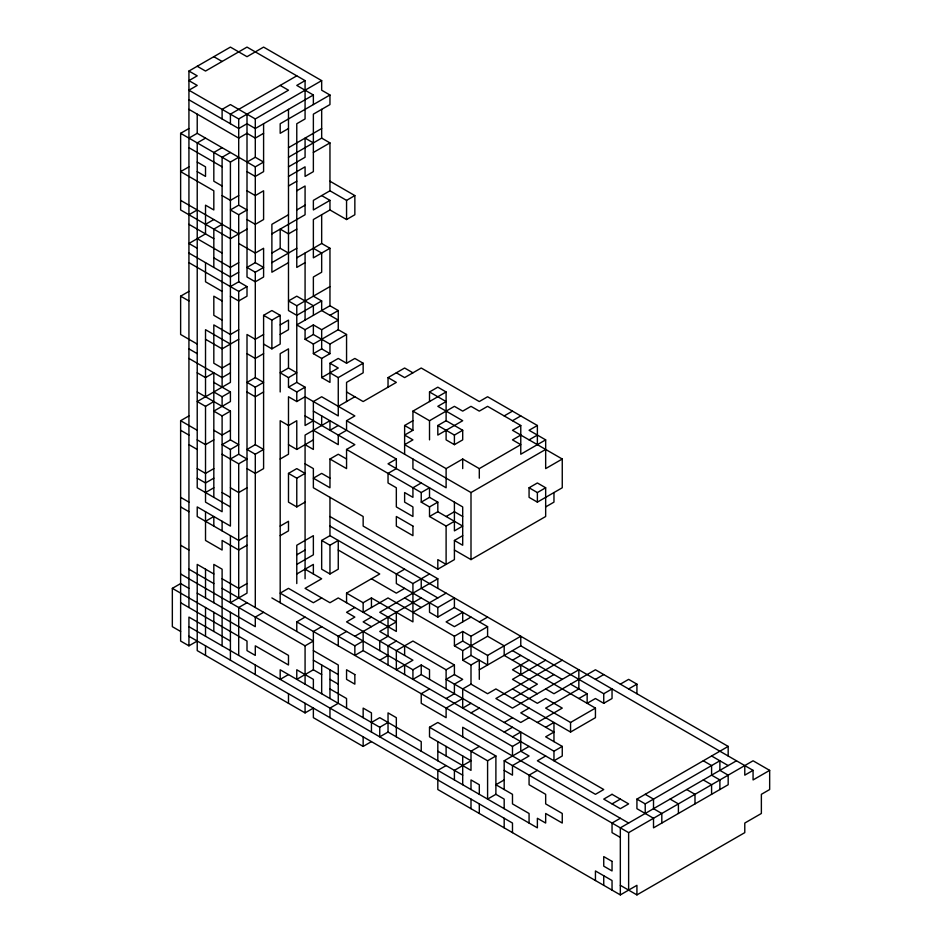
<?xml version="1.0" encoding="UTF-8"?>
<svg xmlns="http://www.w3.org/2000/svg" width="942" height="942" viewBox="0 0 942 942"><rect width="100%" height="100%" fill="white"/><g stroke="black" fill="none" stroke-linecap="round" stroke-linejoin="round"><path stroke-width="1.41" d="M188.93 607.508L188.93 71.05L230.413 47.1L247.004 56.685L263.595 47.1L321.669 80.623L321.669 90.208L329.959 95.001L329.959 104.574L313.368 114.159L313.368 171.632L305.078 176.425L305.078 166.84L288.488 176.425M247.004 229.118L230.413 238.691L180.629 209.96L180.629 133.317L188.93 128.524M188.93 138.109L197.219 133.317L255.294 166.84L263.595 162.059L255.294 157.267L247.004 162.059M296.777 75.843L230.413 114.159L230.413 123.732M205.521 138.109L197.219 142.901L197.219 487.768L230.413 506.926M188.93 71.05L197.219 75.843L188.93 80.623L197.219 85.416L188.93 90.208L238.703 118.951L288.488 90.208L280.186 85.416M305.078 262.641L296.777 267.434L296.777 123.732L305.078 118.951L305.078 80.623L296.777 85.416L313.368 95.001L313.368 104.574M222.112 118.951L222.112 109.366L230.413 104.574L255.294 118.951L321.669 80.623M188.93 166.852L180.629 171.632L213.822 190.79L213.822 209.96L205.521 205.168L205.521 233.899L188.93 243.483L197.219 248.276M222.112 147.682L213.822 152.474L213.822 181.217L222.112 186.01M313.368 95.001L255.294 128.524L247.004 123.732L238.703 128.524L188.93 99.793M230.413 152.474L222.112 157.267L222.112 387.174M263.595 133.317L255.294 138.109L247.004 133.317L238.703 138.109L188.93 109.366M329.959 95.001L280.186 123.732L280.186 133.317L288.488 128.524M180.629 133.317L230.413 162.059L238.703 157.267M288.488 147.682L321.669 128.524M188.93 214.741L197.219 209.96M288.488 157.267L321.669 138.109L329.959 142.901L329.959 190.79L346.562 200.375L354.851 195.583L354.851 214.741L346.562 219.533L329.959 209.96L313.368 219.533L313.368 257.849L329.959 248.276L329.959 305.75L338.26 310.542L338.26 329.7L313.368 344.065L305.078 339.285L305.078 329.7L313.368 324.908L321.669 329.7L338.26 320.115L321.669 310.542L321.669 300.957L313.368 296.177L313.368 277.007L321.669 272.226L321.669 253.068L313.368 248.276M238.703 195.583L230.413 200.375L222.112 195.583M288.488 166.84L305.078 157.267L305.078 138.109L313.368 142.901M313.368 152.474L329.959 142.901M205.521 224.326L213.822 219.533M238.703 205.168L230.413 209.948L238.703 214.741L247.004 209.948L238.703 205.168L238.703 118.951M222.112 224.326L213.822 229.118L213.822 267.434M288.488 186.01L296.777 181.217M296.777 190.79L305.078 186.01L305.078 214.741L271.885 233.899M288.488 214.741L271.885 224.326L271.885 272.226L288.488 262.641M296.777 209.96L305.078 205.168M329.959 190.79L313.368 200.375L313.368 209.96L329.959 200.375L329.959 209.96M197.219 344.065L180.629 334.492L180.629 296.177L188.93 291.384M238.703 262.641L230.413 267.434L213.822 257.849M296.777 229.118L288.488 233.899L280.186 229.118L280.186 248.276L271.885 253.068M238.703 272.226L230.413 277.007L188.93 253.068M255.294 262.641L247.004 267.434L255.294 272.226L263.595 267.434L255.294 262.641L255.294 166.84M230.413 286.592L238.703 281.799L247.004 286.592L247.004 296.177L238.703 300.957L230.413 296.177M271.885 262.641L296.777 248.276M188.93 262.641L238.703 291.384L247.004 286.592M296.777 257.849L321.669 243.483L329.959 248.276M238.703 329.7L230.413 334.492L213.822 324.908L213.822 363.235L222.112 368.016L230.413 363.235M247.004 468.61L255.294 473.39L263.595 468.61L263.595 315.334L271.885 310.542L280.186 315.334L280.186 344.065L271.885 348.858L263.595 344.065M238.703 339.285L222.112 348.858L205.521 339.285M263.595 315.334L271.885 320.115L280.186 315.334M313.368 315.334L313.368 305.75L296.777 296.177L288.488 300.957L296.777 305.75L329.959 286.592M263.595 334.492L255.294 339.285L247.004 334.492L247.004 593.142L230.413 602.727L230.413 535.668M280.186 324.908L288.488 320.115L288.488 329.7L280.186 334.492M321.669 300.957L296.777 315.334L288.488 310.542L288.488 109.366M329.959 305.75L296.777 324.908L305.078 329.7M230.413 372.808L222.112 377.601L188.93 358.443M263.595 353.65L255.294 358.443L247.004 353.65M329.959 315.334L338.26 310.542M305.078 339.285L313.368 334.492L329.959 344.065L346.562 334.492L346.562 363.235L354.851 358.443L363.153 363.235L363.153 372.808L346.562 382.393L346.562 401.551M197.219 641.043L188.93 645.835L180.629 641.043L180.629 420.709L188.93 415.917M230.413 162.059L230.413 382.393L197.219 401.551L205.521 406.343L213.822 401.551M213.822 391.966L222.112 396.759L230.413 391.966L230.413 401.551L213.822 411.124L222.112 415.917L230.413 411.124L230.413 439.867L238.703 444.659L230.413 449.452L222.112 444.659L230.413 439.867M255.294 377.601L247.004 382.393L255.294 387.174L263.595 382.393L255.294 377.601L255.294 272.226M288.488 368.016L280.186 372.808L288.488 377.601L296.777 372.808L288.488 368.016L288.488 348.858L280.186 353.65L280.186 391.966M313.368 344.065L313.368 353.65L321.669 348.858L329.959 353.65L329.959 344.065M263.595 391.966L255.294 396.759L247.004 391.966M313.368 353.65L321.669 358.443L329.959 353.65M288.488 377.601L288.488 387.174L296.777 382.393L305.078 387.174L305.078 425.501L313.368 420.709M321.669 358.443L321.669 377.601L329.959 382.393L329.959 363.235L338.26 358.443L346.562 363.235M213.822 439.867L205.521 444.659L197.219 439.867M230.413 430.282L222.112 435.074L213.822 430.282M288.488 387.174L296.777 391.966L305.078 387.174M321.669 377.601L338.26 368.016L329.959 363.235M280.186 459.025L288.488 454.232L288.488 396.759L296.777 401.551L305.078 396.759L338.26 415.917L338.26 377.601L363.153 363.235M213.822 468.61L205.521 473.402L197.219 468.61M230.413 459.025L238.703 454.232L247.004 459.025L238.703 463.817L222.112 454.232M255.294 444.659L247.004 449.452L255.294 454.232L263.595 449.452L255.294 444.659L255.294 387.174M213.822 478.183L205.521 482.975L197.219 478.183M338.26 406.343L354.851 396.759M388.033 387.174L388.033 377.601L404.624 368.016L412.926 372.808M205.521 492.56L213.822 487.768M288.488 444.659L296.777 449.452L313.368 439.867M338.26 425.501L329.959 430.282L329.959 420.709L305.078 435.074L305.078 578.777M313.368 430.282L338.26 444.659L338.26 435.074L346.562 430.282L346.562 420.709L354.851 415.917L321.669 396.759L313.368 401.551L313.368 449.452L305.078 444.659M247.004 487.768L238.703 492.56L230.413 487.768M205.521 521.291L213.822 516.51L213.822 526.083M288.488 473.402L296.777 468.61L305.078 473.402L296.777 478.183L288.488 473.402L288.488 502.133L296.777 506.926L305.078 502.133M429.517 391.966L437.818 387.174L446.108 391.966L446.108 420.709L437.818 425.501L437.818 435.074L462.699 420.709L437.818 406.332L446.108 401.551L429.517 391.966L429.517 401.551M329.959 478.183L321.669 473.39L313.368 478.183L329.959 487.768L329.959 459.025L338.26 454.232L346.562 459.025M329.959 459.025L346.562 468.61L346.562 449.44L354.851 444.659L305.078 415.917M520.773 435.074L512.483 439.867L520.773 444.659L479.301 468.61L462.699 459.025L446.108 468.61L404.624 444.659L412.926 439.867L404.624 435.074L412.926 430.282L412.926 411.124L446.108 391.966M404.624 454.232L404.624 425.501L412.926 420.709M412.926 411.124L429.517 420.709L454.409 406.343L462.699 411.124L471 406.343L479.301 411.124L487.591 406.343L520.773 425.501L520.773 454.232L545.665 439.867L545.665 468.61L562.256 459.025L562.256 487.768L537.376 502.133L529.074 497.341L529.074 487.768L537.376 482.975L545.665 487.768L545.665 516.499L471 559.607L454.409 550.034M247.004 535.668L238.703 540.449L197.219 516.51L197.219 506.926L230.413 526.083L230.413 449.452M180.629 631.458L172.339 626.677L172.339 588.35L180.629 583.569L188.93 588.35M247.004 545.241L238.703 550.034L222.112 540.449L222.112 550.034L205.521 540.449L205.521 511.718M280.186 526.083L288.488 521.291L288.488 530.876L280.186 535.668M421.227 482.975L412.926 487.768L412.926 497.341L404.624 492.548L404.624 502.133L412.926 506.926L412.926 516.499L396.335 506.926L396.335 487.768L388.033 482.975L388.033 473.39L396.335 468.61L396.335 459.025L388.033 463.817L462.699 506.926L462.699 545.241L454.409 540.449L462.699 535.668M437.818 425.501L454.409 435.074L462.699 430.282L462.699 439.867L454.409 444.659L446.108 439.867L446.108 430.282M504.182 415.917L512.483 411.124M512.483 420.709L520.773 415.917M247.004 583.557L238.703 588.35L222.112 578.777M296.777 554.826L305.078 550.034M321.669 540.449L329.959 545.241L338.26 540.449L338.26 569.192L329.959 573.984L321.669 569.192L321.669 540.449L329.959 535.668L412.926 583.557L429.517 573.984M520.773 425.501L512.483 430.282L562.256 459.025M296.777 564.399L313.368 554.826L313.368 535.668L296.777 545.241L296.777 583.557M346.562 449.44L421.227 492.548L429.517 487.768L429.517 497.341L437.818 502.133L437.818 511.718L462.699 526.083L454.409 530.876L454.409 502.133M537.376 444.659L537.376 425.501L529.074 430.282L545.665 439.867M247.004 602.727L238.703 607.508L238.703 655.408M296.777 573.984L313.368 564.399L313.368 573.984M421.227 492.548L421.227 502.133L429.517 497.341M529.074 439.867L537.376 435.074M421.227 502.133L429.517 506.926L437.818 502.133M263.595 612.3L255.294 617.092L255.294 626.666L197.219 593.142M429.517 506.926L429.517 516.499L437.818 511.718M346.562 420.709L471 492.548L545.665 449.44M446.108 516.499L454.409 511.718L462.699 516.499M321.669 597.934L313.368 602.727L288.488 588.35L280.186 593.142L412.926 669.774L421.227 664.993L429.517 669.774L429.517 679.359M429.517 516.499L446.108 526.083L454.409 521.291M296.777 631.458L296.777 621.885L305.078 617.092M346.562 602.727L346.562 593.142L379.744 573.984L338.26 550.034M404.624 569.192L396.335 573.984L396.335 583.557L437.818 607.508L454.409 597.934L454.409 607.508L487.591 626.666L487.591 636.25L504.182 645.835L504.182 655.408L595.438 708.101L595.438 717.674L570.558 732.052L495.892 688.943L487.591 693.724L471 684.151L462.699 688.943L462.699 708.101L471 703.309M529.074 487.768L537.376 492.56L545.665 487.768M321.669 626.666L313.368 631.458L313.368 669.774L296.777 679.359L296.777 669.774L313.368 679.359L313.368 688.943M354.851 607.508L346.562 612.3L354.851 617.092L346.562 621.885L412.926 660.201L396.335 669.774L396.335 650.616L412.926 641.043L454.409 664.993L454.409 674.566L446.108 679.359L520.773 722.467L529.074 717.674M346.562 593.142L363.153 602.727L371.442 597.934L412.926 621.885L412.926 583.557M180.629 573.984L305.078 645.835L313.368 641.043L222.112 588.35M404.624 588.35L396.335 593.142L371.442 578.777M305.078 463.817L313.368 468.61L313.368 487.768L363.153 516.499L363.153 526.083L437.818 569.192L454.409 559.607L454.409 540.449M545.665 506.926L553.967 502.133L553.967 492.56M346.562 631.458L338.26 636.25L338.26 645.835M371.442 617.092L363.153 621.885L371.442 626.666M437.818 588.35L437.818 578.777L379.744 612.3L396.335 621.885L379.744 631.458L446.108 669.774L454.409 664.993M288.488 674.566L280.186 679.359L280.186 669.786L379.744 727.259L388.033 722.467M354.851 636.25L421.227 597.934M271.885 597.934L354.851 645.835L363.153 641.043M412.926 612.3L446.108 593.142M545.665 755.99L537.376 760.783L595.438 794.318L603.74 789.526L363.153 650.616L354.851 655.408L354.851 645.835M396.335 641.043L388.033 645.835L388.033 664.993M429.517 602.727L429.517 612.3L437.818 617.092L454.409 607.508M379.744 660.201L388.033 655.408M213.822 573.984L197.219 564.399L197.219 650.616L305.078 712.894L313.368 708.101L313.368 717.674L363.153 746.417L371.442 741.625M471 617.092L454.409 626.666L446.108 621.885L462.699 612.3L462.699 621.885M363.153 602.727L363.153 612.3L388.033 597.934L454.409 636.25L462.699 631.458L471 636.25L487.591 626.666M479.301 621.885L487.591 617.092M454.409 636.25L454.409 645.835L462.699 641.043L487.591 655.408L520.773 636.25L520.773 645.835L603.74 693.724L612.041 688.943L612.041 698.517L603.74 703.309L595.438 698.517L587.149 703.309L587.149 693.724L570.558 684.151M553.967 751.21L553.967 760.783L562.256 755.99L562.256 746.417L553.967 751.21L421.227 674.566L412.926 679.359L412.926 669.774M454.409 645.835L462.699 650.616L487.591 636.25M462.699 650.616L462.699 660.201L471 655.408L487.591 664.993L487.591 655.408M371.442 722.467L379.744 717.674L421.227 741.625L421.227 751.21M429.517 688.943L421.227 693.724L421.227 703.309L446.108 717.674L446.108 708.101L462.699 698.517M462.699 660.201L471 664.993L479.301 660.201L479.301 679.359M479.301 669.774L520.773 645.835M462.699 775.16L388.033 732.052L379.744 736.832L379.744 727.259M446.108 698.517L454.409 693.724L454.409 684.151L462.699 679.359L454.409 674.566M512.483 660.201L520.773 655.408M529.074 660.201L512.483 669.774L537.376 684.151L512.483 698.517M454.409 779.941L454.409 770.368L471 760.783L429.517 736.832L429.517 727.259L437.818 722.467L495.892 755.99L495.892 794.318L504.182 799.099L504.182 808.683M545.665 660.201L512.483 679.359L537.376 693.724M471 712.882L479.301 708.101M562.256 660.201L495.892 698.517L512.483 708.101L578.847 669.774L578.847 688.943L545.665 708.101L570.558 722.467L595.438 708.101M545.665 679.359L553.967 674.566M504.182 722.467L512.483 717.674M529.074 708.101L520.773 712.882L553.967 732.052L545.665 736.832L562.256 746.417M446.108 765.575L437.818 770.368L437.818 789.526L620.331 894.9L636.922 885.315L636.922 894.9L744.781 832.634L744.781 823.049L761.371 813.476L761.371 794.318L769.661 789.526L769.661 770.368L753.07 760.783L628.632 832.634L504.182 760.783L504.182 789.526M479.301 746.417L471 751.21L471 770.368L437.818 751.21M504.182 732.052L512.483 727.259M595.438 679.359L603.74 674.566M512.483 736.832L520.773 732.052L520.773 751.21L529.074 755.99L512.483 765.575L512.483 775.16L504.182 770.368M537.376 722.467L562.256 708.101L545.665 698.517L537.376 703.309L512.483 688.943M578.847 698.517L587.149 693.724M429.517 727.259L487.591 760.783L495.892 755.99M296.777 621.885L512.483 746.417L520.773 741.625M545.665 727.259L553.967 722.467L553.967 741.625M620.331 684.151L628.632 679.359L636.922 684.151L636.922 693.724M504.182 760.783L529.074 746.417M628.632 688.943L636.922 684.151M504.182 779.941L495.892 784.733L512.483 794.318L512.483 803.891L529.074 813.476L529.074 823.049M495.892 794.318L487.591 799.099L487.591 760.783M537.376 770.368L529.074 775.16L529.074 784.733L545.665 794.318L545.665 803.891L562.256 813.476L562.256 823.049L545.665 813.476L545.665 823.049L537.376 818.268L537.376 827.841L188.93 626.677M612.041 803.891L620.331 799.099M636.922 799.099L645.223 803.891L719.888 760.783L719.888 770.368L728.178 775.16L728.178 784.733L653.513 827.841L653.513 818.268L636.922 808.683L636.922 799.099L728.178 746.417L728.178 755.99M620.331 818.268L612.041 823.049L612.041 832.634L620.331 837.426M736.479 760.783L620.331 827.841L620.331 894.9M769.661 770.368L753.07 779.941L753.07 770.368L744.781 775.16L744.781 765.575M305.078 80.623L247.004 47.1L205.521 71.05L197.219 66.258M213.822 56.685L222.112 61.466M329.959 181.217L354.851 195.583M321.669 195.583L329.959 200.375M247.004 171.632L255.294 176.425L263.595 171.632L263.595 123.732M188.93 147.682L222.112 166.84M197.219 162.059L205.521 166.84L205.521 176.425L197.219 171.632M247.004 190.79L255.294 195.583L263.595 190.79L263.595 219.533L255.294 224.326L247.004 219.533M280.186 248.276L288.488 253.068M180.629 200.375L238.703 233.899M238.703 243.483L255.294 253.068L263.595 248.276L263.595 277.007L255.294 281.799L247.004 277.007L247.004 114.159M188.93 224.326L213.822 238.691M537.376 425.501L487.591 396.759L479.301 401.551L421.227 368.016L404.624 377.601L396.335 372.808M197.219 238.691L222.112 253.068M338.26 329.7L346.562 334.492M388.033 377.601L396.335 382.393L363.153 401.551L346.562 391.966M222.112 291.384L205.521 281.799L205.521 262.641M446.108 420.709L462.699 430.282M222.112 300.957L213.822 296.177L213.822 315.334L222.112 320.115M329.959 372.808L338.26 377.601M180.629 296.177L188.93 300.957M404.624 425.501L412.926 430.282M230.413 344.065L205.521 329.7L205.521 396.759M313.368 411.124L396.335 459.025M188.93 348.858L197.219 353.65M197.219 372.808L205.521 377.601L213.822 372.808L213.822 497.341M213.822 382.393L230.413 391.966M197.219 391.966L230.413 411.124M180.629 420.709L197.219 430.282M180.629 430.282L188.93 435.074M329.959 516.51L437.818 578.777M728.178 746.417L595.438 669.774L553.967 693.724L545.665 688.943M188.93 444.659L197.219 449.452M329.959 526.083L753.07 770.368M437.818 597.934L421.227 588.35L421.227 578.777M711.587 755.99L728.178 765.575M512.483 650.616L562.256 679.359M703.297 760.783L711.587 765.575L711.587 775.16L719.888 779.941L719.888 789.526M222.112 492.56L230.413 497.341M404.624 597.934L421.227 607.508M703.297 779.941L711.587 784.733L711.587 794.318M180.629 497.341L188.93 502.133M305.078 569.192L321.669 578.777L305.078 588.35L329.959 602.727L338.26 597.934L396.335 631.458L396.335 612.3M686.706 789.526L694.996 794.318L694.996 803.891M180.629 506.926L188.93 511.718M670.115 799.099L678.405 803.891L678.405 813.476M645.223 794.318L653.513 799.099L653.513 808.683L661.814 813.476L661.814 823.049M180.629 545.241L188.93 550.034M188.93 569.192L213.822 583.557M628.632 823.049L462.699 727.259L462.699 736.832M313.368 650.616L338.26 664.993L338.26 703.309L329.959 708.101L329.959 717.674M313.368 660.201L338.26 674.566M172.339 588.35L288.488 655.408L288.488 664.993L255.294 645.835L255.294 655.408L247.004 650.616L247.004 641.043L180.629 602.727M313.368 669.774L321.669 674.566M329.959 679.359L338.26 684.151M329.959 688.943L346.562 698.517L346.562 708.101M230.413 641.043L188.93 617.092L188.93 645.835M188.93 636.25L512.483 823.049L512.483 832.634M620.331 885.315L636.922 894.9M645.223 803.891L645.223 813.476M628.632 832.634L628.632 890.108M612.041 890.108L612.041 880.534L595.438 870.95L595.438 880.534M603.74 693.724L603.74 703.309M603.74 875.742L603.74 885.315M570.558 722.467L570.558 732.052M537.376 492.56L537.376 502.133M520.773 664.993L520.773 674.566M512.483 746.417L512.483 755.99M504.182 818.268L504.182 827.841M479.301 468.61L479.301 478.183M479.301 794.318L479.301 784.733L471 779.941L471 789.526M479.301 803.891L479.301 813.476M471 492.548L471 559.607M471 636.25L471 655.408M471 664.993L471 684.151M471 799.099L471 808.683M462.699 459.025L462.699 468.61M462.699 631.458L462.699 641.043M462.699 755.99L462.699 784.733M454.409 435.074L454.409 444.659M446.108 468.61L446.108 487.768L412.926 468.61L412.926 459.025M446.108 526.083L446.108 564.399L437.818 559.607L437.818 569.192M446.108 669.774L446.108 688.943M446.108 746.417L446.108 755.99M437.818 607.508L437.818 617.092M437.818 741.625L437.818 760.783M429.517 420.709L429.517 439.867M421.227 664.993L421.227 674.566M404.624 645.835L404.624 655.408M404.624 664.993L404.624 674.566M396.335 736.832L396.335 717.674L388.033 712.882L388.033 732.052M388.033 617.092L388.033 636.25L379.744 641.043L379.744 650.616M371.442 597.934L371.442 607.508M371.442 732.052L371.442 712.882L363.153 708.101L363.153 717.674M363.153 631.458L363.153 650.616M363.153 736.832L363.153 746.417M346.562 200.375L346.562 219.533M329.959 497.341L329.959 535.668M329.959 545.241L329.959 573.984M329.959 669.774L329.959 698.517M321.669 109.366L321.669 138.109M321.669 214.741L321.669 243.483M321.669 329.7L321.669 348.858M321.669 415.917L321.669 425.501M321.669 664.993L321.669 693.724M313.368 324.908L313.368 334.492M305.078 253.068L305.078 320.115M305.078 645.835L305.078 684.151M305.078 703.309L305.078 712.894M296.777 305.75L296.777 382.393M296.777 391.966L296.777 401.551M296.777 449.452L296.777 420.709L288.488 425.501L280.186 420.709L280.186 602.727M296.777 478.183L296.777 506.926M288.488 693.724L288.488 703.309M271.885 320.115L271.885 348.858M255.294 118.951L255.294 157.267M255.294 454.232L255.294 607.508M255.294 664.993L255.294 674.566M238.703 214.741L238.703 281.799M238.703 291.384L238.703 454.232M238.703 463.817L238.703 597.934M230.413 612.3L230.413 660.201M222.112 396.759L222.112 406.343M222.112 415.917L222.112 511.718L205.521 502.133L205.521 406.343M222.112 521.291L222.112 530.876M222.112 645.835L222.112 569.192L213.822 564.399L213.822 602.727M213.822 612.3L213.822 631.458M205.521 569.192L205.521 597.934M205.521 607.508L205.521 636.25M205.521 645.835L205.521 655.408M197.219 114.159L197.219 133.317M612.041 794.318L603.74 799.099L620.331 808.683L628.632 803.891L612.041 794.318M412.926 526.083L396.335 516.499L396.335 526.083L412.926 535.668L412.926 526.083M354.851 674.566L346.562 669.774L346.562 679.359L354.851 684.151L354.851 674.566M612.041 861.377L603.74 856.584L603.74 866.157L612.041 870.95L612.041 861.377"/></g></svg>
